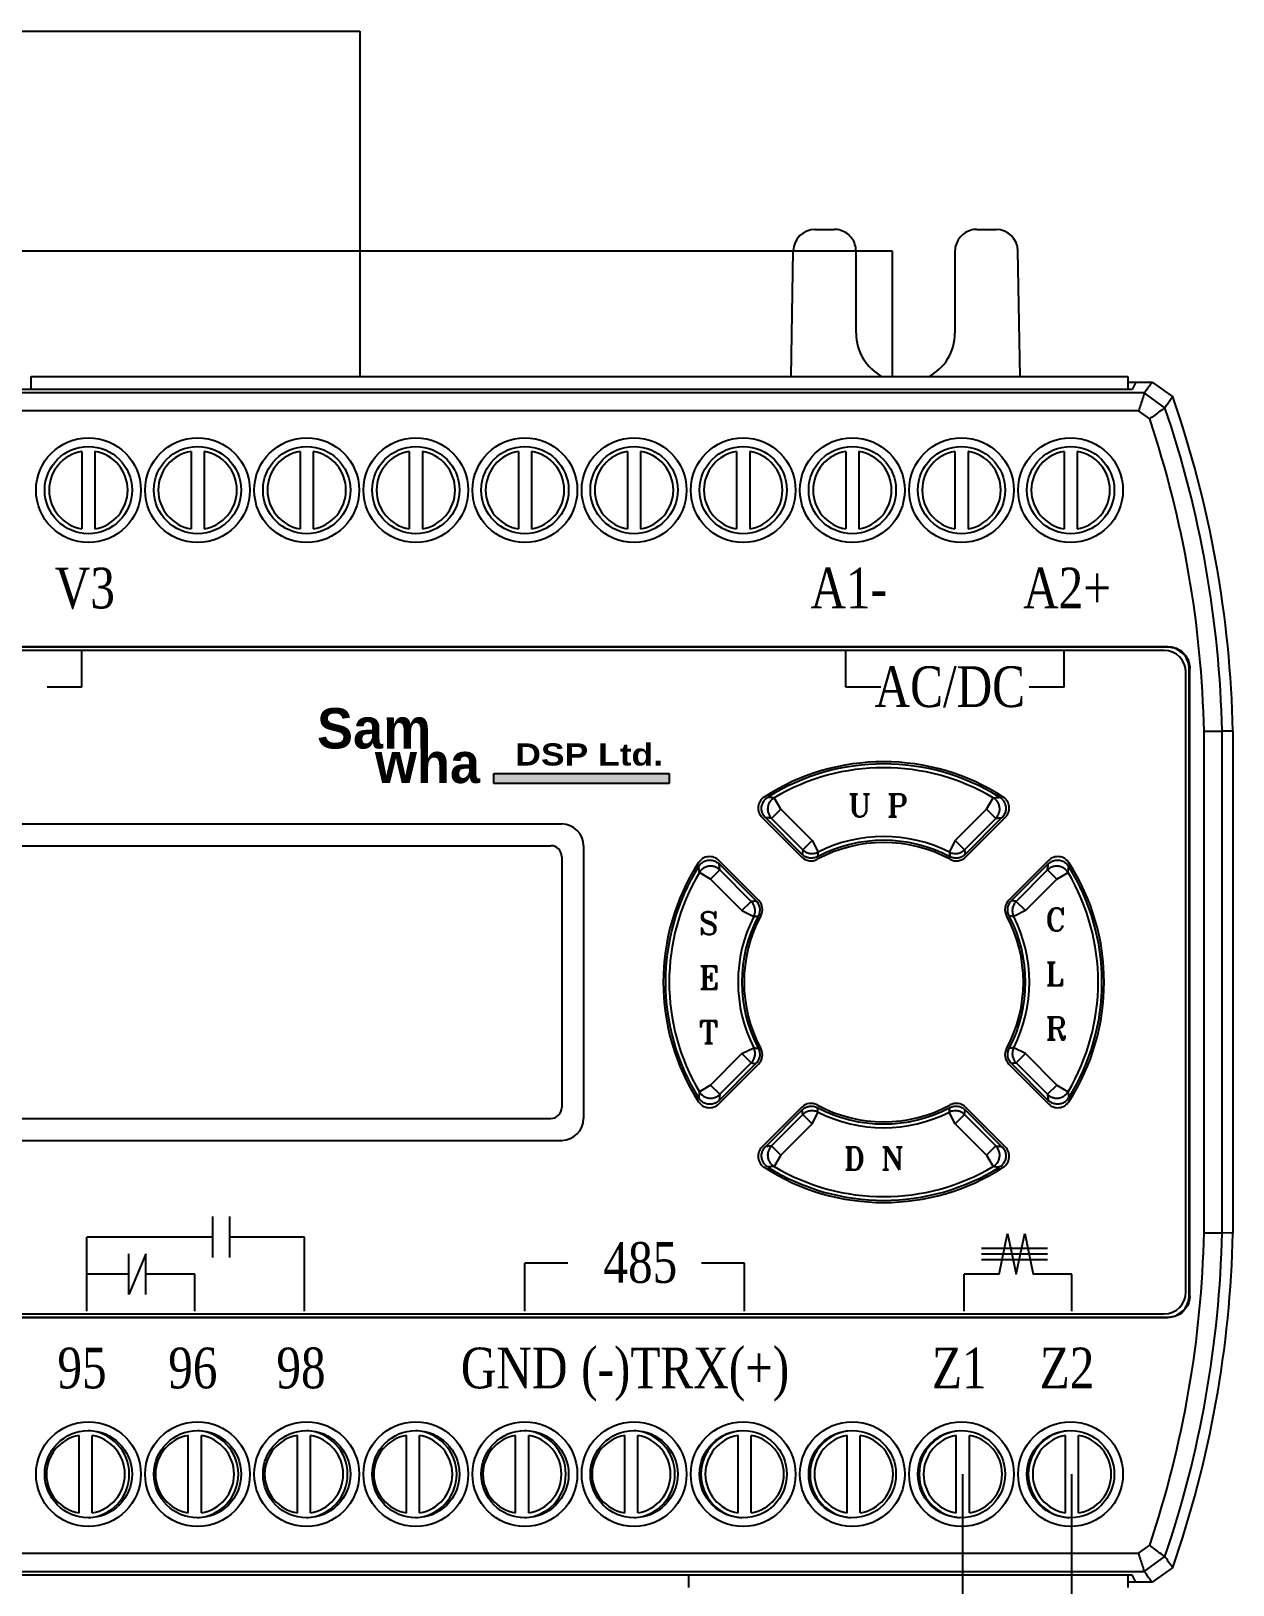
# Model space of a CAD drawing. Header units: millimetres. Extents: x 19 to 859, y 22 to 702.
# Drawn here: x 256.67 to 273.19, y 432.92 to 454.29 of the extents above; entities that cross this region are included whole.
import ezdxf
from ezdxf.enums import TextEntityAlignment as Align

# ---------------------------------------------------------------- set-up
doc = ezdxf.new("R2010")
doc.units = ezdxf.units.MM
for name, color, linetype in [('02___PRT_ALL_AXES', 7, 'Continuous'), ('03___PRT_ALL_CURVES', 7, 'Continuous'), ('40', 4, 'Continuous'), ('ASHADE', 7, 'Continuous')]:
    doc.layers.add(name, color=color, linetype=linetype)
doc.styles.add('SS', font='batang.ttc', dxfattribs={"width": 0.8})
doc.styles.get("Standard").update_dxf_attribs({"font": 'BareunDotumPro1.ttf'})
doc.styles.add('STYLE2', font='romant.shx')

msp = doc.modelspace()

# ---------------------------------------------------------------- hatches: boundary and pattern name
msp.add_hatch(color=5).paths.add_polyline_path([(263.036, 443.943), (263.036, 444.08), (265.445, 444.08), (265.445, 443.943)])

# ---------------------------------------------------------------- linework, layer by layer
at = {"color": 7, "linetype": 'Continuous'}
for p, q in [((267.451, 451.56), (267.714, 451.56)), ((269.674, 451.56), (269.938, 451.56)), ((267.12, 449.535), (267.151, 451.265)), ((268.014, 450.135), (268.014, 451.26)), ((269.374, 451.26), (269.374, 450.135)), ((270.268, 449.535), (270.238, 451.265)), ((256.675, 449.535), (271.75, 449.535)), ((256.675, 449.359), (256.675, 449.535)), ((271.75, 449.535), (271.75, 449.359)), ((271.976, 449.311), (250.412, 449.311)), ((271.808, 449.359), (250.58, 449.359)), ((271.75, 449.46), (272.082, 449.46)), ((271.859, 449.46), (271.808, 449.359)), ((272.26, 449.108), (271.976, 449.311)), ((272.082, 449.46), (272.366, 449.259)), ((271.896, 449.063), (250.492, 449.063)), ((272.05, 448.953), (271.896, 449.063)), ((257.373, 448.508), (257.373, 447.443)), ((257.553, 448.508), (257.553, 447.443)), ((258.873, 448.508), (258.873, 447.443)), ((259.053, 448.508), (259.053, 447.443)), ((260.373, 448.508), (260.373, 447.443)), ((260.553, 448.508), (260.553, 447.443)), ((261.873, 448.508), (261.873, 447.443)), ((262.053, 448.508), (262.053, 447.443)), ((263.373, 448.508), (263.373, 447.443)), ((263.553, 448.508), (263.553, 447.443)), ((264.873, 448.508), (264.873, 447.443)), ((265.053, 448.508), (265.053, 447.443)), ((266.373, 448.508), (266.373, 447.443)), ((266.553, 448.508), (266.553, 447.443)), ((267.873, 448.508), (267.873, 447.443)), ((268.053, 448.508), (268.053, 447.443)), ((269.373, 448.508), (269.373, 447.443)), ((269.553, 448.508), (269.553, 447.443)), ((270.873, 448.508), (270.873, 447.443)), ((271.053, 448.508), (271.053, 447.443)), ((272.301, 445.822), (250.087, 445.822)), ((272.294, 445.815), (250.094, 445.815)), ((272.249, 445.77), (250.139, 445.77)), ((257.373, 445.267), (257.373, 445.777)), ((267.873, 445.267), (267.873, 445.777)), ((270.873, 445.267), (270.873, 445.777)), ((272.301, 445.822), (272.294, 445.815)), ((272.549, 436.95), (272.549, 445.47)), ((272.601, 445.523), (272.594, 445.515)), ((272.594, 436.905), (272.594, 445.515)), ((272.601, 436.898), (272.601, 445.523)), ((272.797, 444.659), (273.045, 444.659)), ((272.797, 437.766), (272.797, 444.654)), ((273.194, 444.66), (273.045, 444.659)), ((273.045, 437.762), (273.045, 444.659)), ((273.194, 444.66), (273.194, 437.76)), ((266.979, 443.589), (266.887, 443.744)), ((269.809, 443.589), (269.901, 443.744)), ((266.979, 443.589), (266.852, 443.462)), ((266.979, 443.589), (267.411, 443.158)), ((269.377, 443.158), (269.809, 443.589)), ((269.809, 443.589), (269.936, 443.462)), ((266.721, 443.477), (267.268, 442.93)), ((266.769, 443.472), (267.274, 442.967)), ((266.852, 443.462), (267.283, 443.031)), ((269.505, 443.031), (269.936, 443.462)), ((269.515, 442.967), (270.02, 443.472)), ((269.52, 442.93), (270.067, 443.477)), ((267.411, 443.158), (267.283, 443.031)), ((267.411, 443.158), (267.492, 442.997)), ((269.377, 443.158), (269.296, 442.997)), ((269.377, 443.158), (269.505, 443.031)), ((266.674, 442.336), (266.127, 442.883)), ((270.661, 442.883), (270.114, 442.336)), ((266.015, 442.625), (265.86, 442.717)), ((266.015, 442.625), (266.142, 442.752)), ((266.637, 442.331), (266.132, 442.836)), ((266.574, 442.321), (266.142, 442.752)), ((270.656, 442.836), (270.151, 442.331)), ((270.646, 442.752), (270.215, 442.321)), ((270.773, 442.625), (270.646, 442.752)), ((270.773, 442.625), (270.928, 442.717)), ((266.446, 442.194), (266.015, 442.625)), ((270.773, 442.625), (270.342, 442.194)), ((266.446, 442.194), (266.574, 442.321)), ((270.342, 442.194), (270.215, 442.321)), ((266.446, 442.194), (266.607, 442.112)), ((270.342, 442.194), (270.181, 442.112)), ((266.446, 440.227), (266.607, 440.308)), ((270.342, 440.227), (270.181, 440.308)), ((266.015, 439.795), (266.446, 440.227)), ((266.132, 439.585), (266.637, 440.09)), ((266.142, 439.668), (266.574, 440.1)), ((266.446, 440.227), (266.574, 440.1)), ((270.151, 440.09), (270.656, 439.585)), ((270.342, 440.227), (270.215, 440.1)), ((270.215, 440.1), (270.646, 439.668)), ((270.342, 440.227), (270.773, 439.795)), ((266.127, 439.537), (266.674, 440.084)), ((270.114, 440.084), (270.661, 439.537)), ((266.015, 439.795), (265.86, 439.703)), ((266.015, 439.795), (266.142, 439.668)), ((270.773, 439.795), (270.646, 439.668)), ((270.773, 439.795), (270.928, 439.703)), ((267.268, 439.49), (266.721, 438.943)), ((267.274, 439.453), (266.769, 438.948)), ((270.02, 438.948), (269.515, 439.453)), ((270.067, 438.943), (269.52, 439.49)), ((267.283, 439.39), (266.852, 438.958)), ((267.411, 439.262), (266.979, 438.831)), ((267.411, 439.262), (267.283, 439.39)), ((267.411, 439.262), (267.492, 439.423)), ((269.377, 439.262), (269.296, 439.423)), ((269.377, 439.262), (269.505, 439.39)), ((269.809, 438.831), (269.377, 439.262)), ((269.936, 438.958), (269.505, 439.39)), ((266.979, 438.831), (266.852, 438.958)), ((266.979, 438.831), (266.887, 438.676)), ((269.809, 438.831), (269.936, 438.958)), ((269.809, 438.831), (269.901, 438.676)), ((259.173, 437.426), (259.173, 437.986)), ((259.407, 437.426), (259.407, 437.986)), ((272.797, 437.762), (273.045, 437.762)), ((273.194, 437.76), (273.045, 437.762)), ((257.443, 436.685), (257.443, 437.706)), ((260.434, 436.685), (260.434, 437.706)), ((258.02, 436.914), (258.02, 437.475)), ((258.254, 436.914), (258.254, 437.475)), ((263.461, 436.685), (263.461, 437.348)), ((266.481, 436.685), (266.481, 437.348)), ((258.927, 436.685), (258.927, 437.195)), ((269.502, 436.685), (269.502, 437.195)), ((270.982, 436.685), (270.982, 437.195)), ((272.601, 436.898), (272.594, 436.905)), ((250.087, 436.598), (272.301, 436.598)), ((250.094, 436.605), (272.294, 436.605)), ((250.139, 436.65), (272.249, 436.65)), ((272.301, 436.598), (272.294, 436.605)), ((257.335, 433.913), (257.335, 434.978)), ((257.515, 433.913), (257.515, 434.978)), ((258.835, 433.913), (258.835, 434.978)), ((259.015, 433.913), (259.015, 434.978)), ((260.335, 433.913), (260.335, 434.978)), ((260.515, 433.913), (260.515, 434.978)), ((261.835, 433.913), (261.835, 434.978)), ((262.015, 433.913), (262.015, 434.978)), ((263.335, 433.913), (263.335, 434.978)), ((263.515, 433.913), (263.515, 434.978)), ((264.835, 433.913), (264.835, 434.978)), ((265.015, 433.913), (265.015, 434.978)), ((266.392, 433.913), (266.392, 434.978)), ((266.572, 433.913), (266.572, 434.978)), ((267.892, 433.913), (267.892, 434.978)), ((268.072, 433.913), (268.072, 434.978)), ((269.392, 433.913), (269.392, 434.978)), ((269.572, 433.913), (269.572, 434.978)), ((270.892, 433.913), (270.892, 434.978)), ((271.072, 433.913), (271.072, 434.978)), ((271.896, 433.357), (272.05, 433.468)), ((250.492, 433.357), (271.896, 433.357)), ((271.976, 433.109), (272.26, 433.312)), ((250.412, 433.109), (271.976, 433.109)), ((250.58, 433.062), (271.808, 433.062)), ((265.713, 433.062), (265.713, 432.885)), ((265.714, 432.885), (265.714, 433.062)), ((271.751, 433.062), (271.751, 432.885)), ((271.859, 432.96), (271.808, 433.062)), ((272.366, 433.161), (272.082, 432.96)), ((272.082, 432.96), (271.751, 432.96))]:
    msp.add_line(p, q, dxfattribs=at)
for p, q in [((257.373, 445.267), (256.894, 445.267)), ((268.353, 445.267), (267.873, 445.267)), ((270.873, 445.267), (270.394, 445.267)), ((269.981, 437.195), (270.098, 437.755)), ((270.098, 437.755), (270.215, 437.195)), ((270.215, 437.195), (270.332, 437.755)), ((270.332, 437.755), (270.449, 437.195)), ((259.173, 437.706), (257.443, 437.706)), ((260.434, 437.706), (259.407, 437.706)), ((269.737, 437.552), (270.647, 437.552)), ((258.254, 437.475), (258.02, 436.914)), ((264.051, 437.348), (263.461, 437.348)), ((266.481, 437.348), (265.891, 437.348)), ((269.737, 437.475), (270.647, 437.475)), ((269.737, 437.397), (270.647, 437.397)), ((258.02, 437.195), (257.443, 437.195)), ((258.927, 437.195), (258.254, 437.195)), ((269.981, 437.195), (269.502, 437.195)), ((270.982, 437.195), (270.449, 437.195))]:
    msp.add_line(p, q)
at = {"color": 5}
for p, q in [((263.036, 444.08), (265.445, 444.08)), ((263.036, 443.943), (263.036, 444.08)), ((265.445, 443.943), (263.036, 443.943)), ((265.445, 444.08), (265.445, 443.943))]:
    msp.add_line(p, q, dxfattribs=at)
at = {"color": 7, "linetype": 'Continuous'}
for centre, radius in [((257.463, 447.975), 0.72), ((258.963, 447.975), 0.72), ((260.463, 447.975), 0.72), ((261.963, 447.975), 0.72), ((263.463, 447.975), 0.72), ((264.963, 447.975), 0.72), ((266.463, 447.975), 0.72), ((267.963, 447.975), 0.72), ((269.463, 447.975), 0.72), ((270.963, 447.975), 0.72), ((257.463, 447.975), 0.6), ((258.963, 447.975), 0.6), ((260.463, 447.975), 0.6), ((261.963, 447.975), 0.6), ((263.463, 447.975), 0.6), ((264.963, 447.975), 0.6), ((266.463, 447.975), 0.6), ((267.963, 447.975), 0.6), ((269.463, 447.975), 0.6), ((270.963, 447.975), 0.6), ((257.463, 434.445), 0.72), ((257.463, 434.445), 0.6), ((258.963, 434.445), 0.72), ((258.963, 434.445), 0.6), ((260.463, 434.445), 0.72), ((260.463, 434.445), 0.6), ((261.963, 434.445), 0.72), ((261.963, 434.445), 0.6), ((263.463, 434.445), 0.72), ((263.463, 434.445), 0.6), ((264.963, 434.445), 0.72), ((264.963, 434.445), 0.6), ((266.463, 434.445), 0.72), ((266.463, 434.445), 0.6), ((267.963, 434.445), 0.72), ((267.963, 434.445), 0.6), ((269.463, 434.445), 0.72), ((269.463, 434.445), 0.6), ((270.963, 434.445), 0.72), ((270.963, 434.445), 0.6)]:
    msp.add_circle(centre, radius, dxfattribs=at)
for centre, radius, start, end in [((267.451, 451.26), 0.3, 90, 179), ((269.938, 451.26), 0.3, 1, 90), ((268.694, 450.135), 0.68, 180, 242.3898), ((268.694, 450.135), 0.68, 297.6102, 0), ((258.198, 444.333), 14.851, 1.2571, 18.7561), ((258.198, 444.333), 15, 1.2509, 19.1721), ((258.198, 444.333), 14.603, 1.2604, 18.4439), ((257.463, 447.975), 0.54, 99.5941, 260.4059), ((257.463, 447.975), 0.54, 279.5941, 80.4059), ((258.963, 447.975), 0.54, 99.5941, 260.4059), ((258.963, 447.975), 0.54, 279.5941, 80.4059), ((260.463, 447.975), 0.54, 99.5941, 260.4059), ((260.463, 447.975), 0.54, 279.5941, 80.4059), ((261.963, 447.975), 0.54, 99.5941, 260.4059), ((261.963, 447.975), 0.54, 279.5941, 80.4059), ((263.463, 447.975), 0.54, 99.5941, 260.4059), ((263.463, 447.975), 0.54, 279.5941, 80.4059), ((264.963, 447.975), 0.54, 99.5941, 260.4059), ((264.963, 447.975), 0.54, 279.5941, 80.4059), ((266.463, 447.975), 0.54, 99.5941, 260.4059), ((266.463, 447.975), 0.54, 279.5941, 80.4059), ((267.963, 447.975), 0.54, 99.5941, 260.4059), ((267.963, 447.975), 0.54, 279.5941, 80.4059), ((269.463, 447.975), 0.54, 99.5941, 260.4059), ((269.463, 447.975), 0.54, 279.5941, 80.4059), ((270.963, 447.975), 0.54, 99.5941, 260.4059), ((270.963, 447.975), 0.54, 279.5941, 80.4059), ((272.249, 445.47), 0.3, 0, 90), ((268.394, 441.21), 3.03, 57.1532, 122.8468), ((268.394, 441.21), 3, 57.9075, 122.0925), ((268.394, 441.21), 2.948, 59.2614, 120.7386), ((266.848, 443.604), 0.18, 122.8468, 225), ((269.94, 443.604), 0.18, 315, 57.1532), ((268.394, 441.21), 1.92, 61.6015, 118.3985), ((268.394, 441.21), 1.95, 62.2028, 117.7972), ((268.394, 441.21), 2.002, 63.2117, 116.7883), ((266, 442.756), 0.18, 45, 147.1532), ((267.395, 443.057), 0.18, 225, 298.3985), ((269.393, 443.057), 0.18, 241.6015, 315), ((270.788, 442.756), 0.18, 32.8468, 135), ((268.394, 441.21), 3.03, 147.1532, 212.8468), ((268.394, 441.21), 3, 147.9075, 212.0925), ((268.394, 441.21), 2.948, 149.2614, 210.7386), ((268.394, 441.21), 2.948, 329.2614, 30.7386), ((268.394, 441.21), 3, 327.9075, 32.0925), ((268.394, 441.21), 3.03, 327.1532, 32.8468), ((266.547, 442.209), 0.18, 331.6015, 45), ((270.241, 442.209), 0.18, 135, 208.3985), ((268.394, 441.21), 2.002, 153.2117, 206.7883), ((268.394, 441.21), 1.95, 152.2028, 207.7972), ((268.394, 441.21), 1.92, 151.6015, 208.3985), ((268.394, 441.21), 1.92, 331.6015, 28.3985), ((268.394, 441.21), 1.95, 332.2028, 27.7972), ((268.394, 441.21), 2.002, 333.2117, 26.7883), ((266.547, 440.211), 0.18, 315, 28.3985), ((270.241, 440.211), 0.18, 151.6015, 225), ((266, 439.664), 0.18, 212.8468, 315), ((267.395, 439.363), 0.18, 61.6015, 135), ((268.394, 441.21), 1.92, 241.6015, 298.3985), ((268.394, 441.21), 1.95, 242.2028, 297.7972), ((269.393, 439.363), 0.18, 45, 118.3985), ((270.788, 439.664), 0.18, 225, 327.1532), ((268.394, 441.21), 2.002, 243.2117, 296.7883), ((266.848, 438.816), 0.18, 135, 237.1532), ((269.94, 438.816), 0.18, 302.8468, 45), ((268.394, 441.21), 3.03, 237.1532, 302.8468), ((268.394, 441.21), 3, 237.9075, 302.0925), ((268.394, 441.21), 2.948, 239.2614, 300.7386), ((258.198, 438.088), 14.603, 341.5561, 358.7396), ((258.198, 438.088), 14.851, 341.2439, 358.7429), ((258.198, 438.088), 15, 340.8279, 358.7491), ((272.249, 436.95), 0.3, 270, 0), ((257.425, 434.445), 0.54, 99.5941, 260.4059), ((257.425, 434.445), 0.54, 279.5941, 80.4059), ((258.925, 434.445), 0.54, 99.5941, 260.4059), ((258.925, 434.445), 0.54, 279.5941, 80.4059), ((260.425, 434.445), 0.54, 99.5941, 260.4059), ((260.425, 434.445), 0.54, 279.5941, 80.4059), ((261.925, 434.445), 0.54, 99.5941, 260.4059), ((261.925, 434.445), 0.54, 279.5941, 80.4059), ((263.425, 434.445), 0.54, 99.5941, 260.4059), ((263.425, 434.445), 0.54, 279.5941, 80.4059), ((264.925, 434.445), 0.54, 99.5941, 260.4059), ((264.925, 434.445), 0.54, 279.5941, 80.4059), ((266.482, 434.445), 0.54, 99.5941, 260.4059), ((266.482, 434.445), 0.54, 279.5941, 80.4059), ((267.982, 434.445), 0.54, 99.5941, 260.4059), ((267.982, 434.445), 0.54, 279.5941, 80.4059), ((269.482, 434.445), 0.54, 99.5941, 260.4059), ((269.482, 434.445), 0.54, 279.5941, 80.4059), ((270.982, 434.445), 0.54, 99.5941, 260.4059), ((270.982, 434.445), 0.54, 279.5941, 80.4059)]:
    msp.add_arc(centre, radius, start, end, dxfattribs=at)
for points, knots in [([(268.014, 451.26), (268.014, 451.291), (268.004, 451.354), (267.961, 451.439), (267.893, 451.507), (267.808, 451.55), (267.745, 451.56), (267.714, 451.56)], [0, 0, 0, 0, 0.0938533, 0.1877121, 0.2815799, 0.3754568, 0.4693391, 0.4693391, 0.4693391, 0.4693391]), ([(269.674, 451.56), (269.643, 451.56), (269.58, 451.55), (269.495, 451.507), (269.428, 451.439), (269.384, 451.354), (269.374, 451.291), (269.374, 451.26)], [0, 0, 0, 0, 0.0938824, 0.1877592, 0.281627, 0.3754859, 0.4693391, 0.4693391, 0.4693391, 0.4693391]), ([(271.976, 449.311), (271.967, 449.285), (271.954, 449.229), (271.924, 449.147), (271.906, 449.091), (271.896, 449.063)], [0, 0, 0, 0, 0.0848624, 0.1719809, 0.2609261, 0.2609261, 0.2609261, 0.2609261]), ([(271.976, 449.311), (271.987, 449.326), (272.01, 449.358), (272.045, 449.408), (272.07, 449.443), (272.082, 449.46)], [0, 0, 0, 0, 0.0534626, 0.1191252, 0.1827756, 0.1827756, 0.1827756, 0.1827756]), ([(272.26, 449.108), (272.238, 449.091), (272.189, 449.06), (272.121, 449.006), (272.074, 448.971), (272.05, 448.953)], [0, 0, 0, 0, 0.0847388, 0.1718955, 0.2610351, 0.2610351, 0.2610351, 0.2610351]), ([(272.26, 449.108), (272.271, 449.123), (272.293, 449.155), (272.329, 449.206), (272.353, 449.241), (272.366, 449.259)], [0, 0, 0, 0, 0.0538377, 0.119958, 0.1840487, 0.1840487, 0.1840487, 0.1840487]), ([(272.594, 445.515), (272.594, 445.546), (272.584, 445.609), (272.541, 445.694), (272.473, 445.762), (272.388, 445.805), (272.325, 445.815), (272.294, 445.815)], [0, 0, 0, 0, 0.093858, 0.1877007, 0.2815376, 0.3753803, 0.4692384, 0.4692384, 0.4692384, 0.4692384]), ([(272.301, 445.822), (272.333, 445.822), (272.396, 445.813), (272.481, 445.769), (272.548, 445.702), (272.591, 445.617), (272.601, 445.554), (272.601, 445.523)], [0, 0, 0, 0, 0.093858, 0.1877008, 0.2815377, 0.3753804, 0.4692384, 0.4692384, 0.4692384, 0.4692384]), ([(266.887, 443.744), (266.874, 443.736), (266.849, 443.717), (266.821, 443.679), (266.803, 443.635), (266.797, 443.588), (266.804, 443.542), (266.822, 443.498), (266.841, 443.473), (266.852, 443.462)], [0, 0, 0, 0, 0.0466256, 0.0932466, 0.1398794, 0.1865136, 0.2331468, 0.2797658, 0.3263998, 0.3263998, 0.3263998, 0.3263998]), ([(266.887, 443.744), (266.878, 443.745), (266.858, 443.747), (266.829, 443.749), (266.81, 443.751), (266.8, 443.752)], [0, 0, 0, 0, 0.02938021, 0.05851312, 0.08740451, 0.08740451, 0.08740451, 0.08740451]), ([(269.901, 443.744), (269.911, 443.745), (269.93, 443.747), (269.959, 443.749), (269.978, 443.751), (269.988, 443.752)], [0, 0, 0, 0, 0.02938021, 0.05851312, 0.08740451, 0.08740451, 0.08740451, 0.08740451]), ([(269.936, 443.462), (269.947, 443.473), (269.966, 443.498), (269.984, 443.542), (269.991, 443.588), (269.985, 443.635), (269.967, 443.679), (269.939, 443.717), (269.914, 443.736), (269.901, 443.744)], [0, 0, 0, 0, 0.046626, 0.0932469, 0.1398796, 0.1865139, 0.233147, 0.279766, 0.3263998, 0.3263998, 0.3263998, 0.3263998]), ([(266.737, 443.515), (266.728, 443.531), (266.716, 443.565), (266.714, 443.62), (266.728, 443.672), (266.748, 443.703), (266.76, 443.717)], [0, 0, 0, 0, 0.05449, 0.107938, 0.1612581, 0.2156554, 0.2156554, 0.2156554, 0.2156554]), ([(270.028, 443.718), (270.04, 443.704), (270.059, 443.674), (270.074, 443.621), (270.072, 443.566), (270.06, 443.531), (270.051, 443.515)], [0, 0, 0, 0, 0.0534734, 0.1067582, 0.1607868, 0.2158657, 0.2158657, 0.2158657, 0.2158657]), ([(266.852, 443.462), (266.843, 443.463), (266.824, 443.466), (266.796, 443.469), (266.778, 443.471), (266.769, 443.472)], [0, 0, 0, 0, 0.02823034, 0.05623659, 0.08402378, 0.08402378, 0.08402378, 0.08402378]), ([(269.936, 443.462), (269.945, 443.463), (269.964, 443.466), (269.992, 443.469), (270.01, 443.471), (270.02, 443.472)], [0, 0, 0, 0, 0.02823034, 0.05623659, 0.08402378, 0.08402378, 0.08402378, 0.08402378]), ([(265.887, 442.844), (265.9, 442.856), (265.93, 442.875), (265.983, 442.89), (266.038, 442.888), (266.073, 442.876), (266.089, 442.867)], [0, 0, 0, 0, 0.0534734, 0.1067582, 0.1607868, 0.2158657, 0.2158657, 0.2158657, 0.2158657]), ([(267.283, 443.031), (267.282, 443.024), (267.28, 443.01), (267.277, 442.988), (267.275, 442.974), (267.274, 442.967)], [0, 0, 0, 0, 0.02131349, 0.04276592, 0.06435893, 0.06435893, 0.06435893, 0.06435893]), ([(267.283, 443.031), (267.294, 443.02), (267.318, 443.001), (267.36, 442.983), (267.405, 442.976), (267.45, 442.98), (267.478, 442.99), (267.492, 442.997)], [0, 0, 0, 0, 0.0449694, 0.0899307, 0.1348985, 0.1798573, 0.2248377, 0.2248377, 0.2248377, 0.2248377]), ([(267.442, 442.919), (267.427, 442.916), (267.396, 442.912), (267.35, 442.92), (267.322, 442.932), (267.309, 442.939)], [0, 0, 0, 0, 0.0460856, 0.0917071, 0.1370934, 0.1370934, 0.1370934, 0.1370934]), ([(267.492, 442.997), (267.491, 442.99), (267.489, 442.977), (267.487, 442.956), (267.485, 442.942), (267.485, 442.935)], [0, 0, 0, 0, 0.02072148, 0.04156853, 0.06254232, 0.06254232, 0.06254232, 0.06254232]), ([(269.296, 442.997), (269.31, 442.99), (269.338, 442.98), (269.384, 442.976), (269.428, 442.983), (269.47, 443.001), (269.494, 443.02), (269.505, 443.031)], [0, 0, 0, 0, 0.0449723, 0.0899326, 0.1349004, 0.1798594, 0.2248377, 0.2248377, 0.2248377, 0.2248377]), ([(269.296, 442.997), (269.297, 442.99), (269.299, 442.977), (269.301, 442.956), (269.303, 442.942), (269.303, 442.935)], [0, 0, 0, 0, 0.02072148, 0.04156853, 0.06254232, 0.06254232, 0.06254232, 0.06254232]), ([(269.479, 442.939), (269.465, 442.931), (269.437, 442.919), (269.392, 442.912), (269.361, 442.916), (269.346, 442.919)], [0, 0, 0, 0, 0.0457598, 0.0912892, 0.1371128, 0.1371128, 0.1371128, 0.1371128]), ([(269.505, 443.031), (269.506, 443.024), (269.508, 443.01), (269.511, 442.988), (269.513, 442.974), (269.515, 442.967)], [0, 0, 0, 0, 0.02131349, 0.04276592, 0.06435893, 0.06435893, 0.06435893, 0.06435893]), ([(270.699, 442.867), (270.715, 442.876), (270.749, 442.888), (270.804, 442.89), (270.856, 442.876), (270.887, 442.856), (270.901, 442.844)], [0, 0, 0, 0, 0.05449, 0.107938, 0.1612581, 0.2156554, 0.2156554, 0.2156554, 0.2156554]), ([(265.86, 442.717), (265.859, 442.727), (265.857, 442.746), (265.855, 442.775), (265.853, 442.794), (265.852, 442.804)], [0, 0, 0, 0, 0.02938021, 0.05851312, 0.08740451, 0.08740451, 0.08740451, 0.08740451]), ([(266.142, 442.752), (266.131, 442.763), (266.106, 442.782), (266.063, 442.8), (266.016, 442.807), (265.969, 442.801), (265.925, 442.783), (265.888, 442.755), (265.868, 442.73), (265.86, 442.717)], [0, 0, 0, 0, 0.046626, 0.0932469, 0.1398796, 0.1865139, 0.233147, 0.279766, 0.3263998, 0.3263998, 0.3263998, 0.3263998]), ([(266.142, 442.752), (266.141, 442.762), (266.139, 442.78), (266.135, 442.808), (266.133, 442.826), (266.132, 442.836)], [0, 0, 0, 0, 0.02823034, 0.05623659, 0.08402378, 0.08402378, 0.08402378, 0.08402378]), ([(270.646, 442.752), (270.647, 442.762), (270.649, 442.78), (270.653, 442.808), (270.655, 442.826), (270.656, 442.836)], [0, 0, 0, 0, 0.02823034, 0.05623659, 0.08402378, 0.08402378, 0.08402378, 0.08402378]), ([(270.928, 442.717), (270.92, 442.73), (270.9, 442.755), (270.863, 442.783), (270.819, 442.801), (270.772, 442.807), (270.726, 442.8), (270.682, 442.782), (270.657, 442.763), (270.646, 442.752)], [0, 0, 0, 0, 0.0466256, 0.0932466, 0.1398794, 0.1865136, 0.2331468, 0.2797658, 0.3263998, 0.3263998, 0.3263998, 0.3263998]), ([(270.928, 442.717), (270.929, 442.727), (270.931, 442.746), (270.933, 442.775), (270.935, 442.794), (270.936, 442.804)], [0, 0, 0, 0, 0.02938021, 0.05851312, 0.08740451, 0.08740451, 0.08740451, 0.08740451]), ([(266.574, 442.321), (266.581, 442.322), (266.595, 442.324), (266.616, 442.327), (266.63, 442.33), (266.637, 442.331)], [0, 0, 0, 0, 0.02131349, 0.04276592, 0.06435893, 0.06435893, 0.06435893, 0.06435893]), ([(266.607, 442.112), (266.614, 442.126), (266.624, 442.154), (266.628, 442.2), (266.621, 442.244), (266.603, 442.286), (266.584, 442.31), (266.574, 442.321)], [0, 0, 0, 0, 0.0449723, 0.0899326, 0.1349004, 0.1798594, 0.2248377, 0.2248377, 0.2248377, 0.2248377]), ([(266.665, 442.295), (266.673, 442.282), (266.685, 442.253), (266.692, 442.208), (266.689, 442.177), (266.685, 442.162)], [0, 0, 0, 0, 0.0457598, 0.0912892, 0.1371128, 0.1371128, 0.1371128, 0.1371128]), ([(270.103, 442.162), (270.1, 442.177), (270.096, 442.208), (270.103, 442.254), (270.116, 442.282), (270.123, 442.295)], [0, 0, 0, 0, 0.0460856, 0.0917071, 0.1370934, 0.1370934, 0.1370934, 0.1370934]), ([(270.215, 442.321), (270.208, 442.322), (270.193, 442.324), (270.172, 442.327), (270.158, 442.33), (270.151, 442.331)], [0, 0, 0, 0, 0.02131349, 0.04276592, 0.06435893, 0.06435893, 0.06435893, 0.06435893]), ([(270.215, 442.321), (270.204, 442.31), (270.185, 442.286), (270.167, 442.244), (270.16, 442.2), (270.164, 442.154), (270.174, 442.126), (270.181, 442.112)], [0, 0, 0, 0, 0.0449694, 0.0899307, 0.1348985, 0.1798573, 0.2248377, 0.2248377, 0.2248377, 0.2248377]), ([(266.607, 442.112), (266.614, 442.113), (266.628, 442.115), (266.648, 442.117), (266.662, 442.119), (266.669, 442.12)], [0, 0, 0, 0, 0.02072148, 0.04156853, 0.06254232, 0.06254232, 0.06254232, 0.06254232]), ([(270.181, 442.112), (270.174, 442.113), (270.161, 442.115), (270.14, 442.117), (270.126, 442.119), (270.119, 442.12)], [0, 0, 0, 0, 0.02072148, 0.04156853, 0.06254232, 0.06254232, 0.06254232, 0.06254232]), ([(266.574, 440.1), (266.584, 440.11), (266.603, 440.134), (266.621, 440.176), (266.628, 440.221), (266.624, 440.266), (266.614, 440.294), (266.607, 440.308)], [0, 0, 0, 0, 0.0449694, 0.0899307, 0.1348985, 0.1798573, 0.2248377, 0.2248377, 0.2248377, 0.2248377]), ([(266.607, 440.308), (266.614, 440.307), (266.628, 440.305), (266.648, 440.303), (266.662, 440.302), (266.669, 440.301)], [0, 0, 0, 0, 0.02072148, 0.04156853, 0.06254232, 0.06254232, 0.06254232, 0.06254232]), ([(270.181, 440.308), (270.174, 440.307), (270.161, 440.305), (270.14, 440.303), (270.126, 440.302), (270.119, 440.301)], [0, 0, 0, 0, 0.02072148, 0.04156853, 0.06254232, 0.06254232, 0.06254232, 0.06254232]), ([(270.181, 440.308), (270.174, 440.294), (270.164, 440.266), (270.16, 440.221), (270.167, 440.176), (270.185, 440.134), (270.204, 440.11), (270.215, 440.1)], [0, 0, 0, 0, 0.0449723, 0.0899326, 0.1349004, 0.1798594, 0.2248377, 0.2248377, 0.2248377, 0.2248377]), ([(266.574, 440.1), (266.581, 440.098), (266.595, 440.096), (266.616, 440.093), (266.63, 440.091), (266.637, 440.09)], [0, 0, 0, 0, 0.02131349, 0.04276592, 0.06435893, 0.06435893, 0.06435893, 0.06435893]), ([(266.685, 440.258), (266.689, 440.243), (266.692, 440.212), (266.685, 440.167), (266.673, 440.138), (266.665, 440.125)], [0, 0, 0, 0, 0.0460856, 0.0917071, 0.1370934, 0.1370934, 0.1370934, 0.1370934]), ([(270.123, 440.126), (270.115, 440.139), (270.103, 440.167), (270.096, 440.213), (270.1, 440.243), (270.103, 440.258)], [0, 0, 0, 0, 0.0457598, 0.0912892, 0.1371128, 0.1371128, 0.1371128, 0.1371128]), ([(270.215, 440.1), (270.208, 440.098), (270.193, 440.096), (270.172, 440.093), (270.158, 440.091), (270.151, 440.09)], [0, 0, 0, 0, 0.02131349, 0.04276592, 0.06435893, 0.06435893, 0.06435893, 0.06435893]), ([(265.86, 439.703), (265.859, 439.694), (265.857, 439.674), (265.855, 439.645), (265.853, 439.626), (265.852, 439.616)], [0, 0, 0, 0, 0.02938021, 0.05851312, 0.08740451, 0.08740451, 0.08740451, 0.08740451]), ([(265.86, 439.703), (265.868, 439.69), (265.888, 439.665), (265.925, 439.637), (265.969, 439.619), (266.016, 439.613), (266.063, 439.62), (266.106, 439.638), (266.131, 439.657), (266.142, 439.668)], [0, 0, 0, 0, 0.0466256, 0.0932466, 0.1398794, 0.1865136, 0.2331468, 0.2797658, 0.3263998, 0.3263998, 0.3263998, 0.3263998]), ([(266.142, 439.668), (266.141, 439.659), (266.139, 439.64), (266.135, 439.612), (266.133, 439.594), (266.132, 439.585)], [0, 0, 0, 0, 0.02823034, 0.05623659, 0.08402378, 0.08402378, 0.08402378, 0.08402378]), ([(270.646, 439.668), (270.657, 439.657), (270.682, 439.638), (270.726, 439.62), (270.772, 439.613), (270.819, 439.619), (270.863, 439.637), (270.9, 439.665), (270.92, 439.69), (270.928, 439.703)], [0, 0, 0, 0, 0.046626, 0.0932469, 0.1398796, 0.1865139, 0.233147, 0.279766, 0.3263998, 0.3263998, 0.3263998, 0.3263998]), ([(270.646, 439.668), (270.647, 439.659), (270.649, 439.64), (270.653, 439.612), (270.655, 439.594), (270.656, 439.585)], [0, 0, 0, 0, 0.02823034, 0.05623659, 0.08402378, 0.08402378, 0.08402378, 0.08402378]), ([(270.928, 439.703), (270.929, 439.694), (270.931, 439.674), (270.933, 439.645), (270.935, 439.626), (270.936, 439.616)], [0, 0, 0, 0, 0.02938021, 0.05851312, 0.08740451, 0.08740451, 0.08740451, 0.08740451]), ([(266.089, 439.553), (266.073, 439.544), (266.039, 439.532), (265.984, 439.53), (265.932, 439.544), (265.901, 439.564), (265.887, 439.576)], [0, 0, 0, 0, 0.05449, 0.107938, 0.1612581, 0.2156554, 0.2156554, 0.2156554, 0.2156554]), ([(267.283, 439.39), (267.282, 439.397), (267.28, 439.411), (267.277, 439.432), (267.275, 439.446), (267.274, 439.453)], [0, 0, 0, 0, 0.02131349, 0.04276592, 0.06435893, 0.06435893, 0.06435893, 0.06435893]), ([(267.309, 439.481), (267.323, 439.489), (267.351, 439.501), (267.397, 439.508), (267.427, 439.505), (267.442, 439.501)], [0, 0, 0, 0, 0.0457598, 0.0912892, 0.1371128, 0.1371128, 0.1371128, 0.1371128]), ([(267.492, 439.423), (267.491, 439.43), (267.489, 439.444), (267.487, 439.464), (267.485, 439.478), (267.485, 439.485)], [0, 0, 0, 0, 0.02072148, 0.04156853, 0.06254232, 0.06254232, 0.06254232, 0.06254232]), ([(269.296, 439.423), (269.297, 439.43), (269.299, 439.444), (269.301, 439.464), (269.303, 439.478), (269.303, 439.485)], [0, 0, 0, 0, 0.02072148, 0.04156853, 0.06254232, 0.06254232, 0.06254232, 0.06254232]), ([(269.346, 439.501), (269.361, 439.505), (269.392, 439.508), (269.438, 439.501), (269.466, 439.489), (269.479, 439.481)], [0, 0, 0, 0, 0.0460856, 0.0917071, 0.1370934, 0.1370934, 0.1370934, 0.1370934]), ([(269.505, 439.39), (269.506, 439.397), (269.508, 439.411), (269.511, 439.432), (269.513, 439.446), (269.515, 439.453)], [0, 0, 0, 0, 0.02131349, 0.04276592, 0.06435893, 0.06435893, 0.06435893, 0.06435893]), ([(270.902, 439.576), (270.888, 439.565), (270.858, 439.545), (270.805, 439.531), (270.75, 439.532), (270.715, 439.544), (270.699, 439.553)], [0, 0, 0, 0, 0.0534734, 0.1067582, 0.1607868, 0.2158657, 0.2158657, 0.2158657, 0.2158657]), ([(267.492, 439.423), (267.478, 439.43), (267.45, 439.44), (267.405, 439.444), (267.36, 439.437), (267.318, 439.419), (267.294, 439.4), (267.283, 439.39)], [0, 0, 0, 0, 0.0449723, 0.0899326, 0.1349004, 0.1798594, 0.2248377, 0.2248377, 0.2248377, 0.2248377]), ([(269.505, 439.39), (269.494, 439.4), (269.47, 439.419), (269.428, 439.437), (269.384, 439.444), (269.338, 439.44), (269.31, 439.43), (269.296, 439.423)], [0, 0, 0, 0, 0.0449694, 0.0899307, 0.1348985, 0.1798573, 0.2248377, 0.2248377, 0.2248377, 0.2248377]), ([(266.76, 438.703), (266.749, 438.716), (266.729, 438.747), (266.714, 438.799), (266.716, 438.854), (266.728, 438.889), (266.737, 438.905)], [0, 0, 0, 0, 0.0534734, 0.1067582, 0.1607868, 0.2158657, 0.2158657, 0.2158657, 0.2158657]), ([(266.852, 438.958), (266.843, 438.957), (266.824, 438.955), (266.796, 438.951), (266.778, 438.949), (266.769, 438.948)], [0, 0, 0, 0, 0.02823034, 0.05623659, 0.08402378, 0.08402378, 0.08402378, 0.08402378]), ([(266.852, 438.958), (266.841, 438.947), (266.822, 438.922), (266.804, 438.879), (266.797, 438.832), (266.803, 438.785), (266.821, 438.741), (266.849, 438.704), (266.874, 438.684), (266.887, 438.676)], [0, 0, 0, 0, 0.046626, 0.0932469, 0.1398796, 0.1865139, 0.233147, 0.279766, 0.3263998, 0.3263998, 0.3263998, 0.3263998]), ([(269.901, 438.676), (269.914, 438.684), (269.939, 438.704), (269.967, 438.741), (269.985, 438.785), (269.991, 438.832), (269.984, 438.879), (269.966, 438.922), (269.947, 438.947), (269.936, 438.958)], [0, 0, 0, 0, 0.0466256, 0.0932466, 0.1398794, 0.1865136, 0.2331468, 0.2797658, 0.3263998, 0.3263998, 0.3263998, 0.3263998]), ([(269.936, 438.958), (269.945, 438.957), (269.964, 438.955), (269.992, 438.951), (270.01, 438.949), (270.02, 438.948)], [0, 0, 0, 0, 0.02823034, 0.05623659, 0.08402378, 0.08402378, 0.08402378, 0.08402378]), ([(270.051, 438.906), (270.06, 438.889), (270.072, 438.855), (270.074, 438.8), (270.06, 438.748), (270.04, 438.717), (270.028, 438.703)], [0, 0, 0, 0, 0.05449, 0.107938, 0.1612581, 0.2156554, 0.2156554, 0.2156554, 0.2156554]), ([(266.887, 438.676), (266.878, 438.675), (266.858, 438.674), (266.829, 438.671), (266.81, 438.669), (266.8, 438.669)], [0, 0, 0, 0, 0.02938021, 0.05851312, 0.08740451, 0.08740451, 0.08740451, 0.08740451]), ([(269.901, 438.676), (269.911, 438.675), (269.93, 438.674), (269.959, 438.671), (269.978, 438.669), (269.988, 438.669)], [0, 0, 0, 0, 0.02938021, 0.05851312, 0.08740451, 0.08740451, 0.08740451, 0.08740451]), ([(272.294, 436.605), (272.325, 436.605), (272.388, 436.615), (272.473, 436.658), (272.541, 436.726), (272.584, 436.811), (272.594, 436.874), (272.594, 436.905)], [0, 0, 0, 0, 0.093858, 0.1877007, 0.2815376, 0.3753803, 0.4692384, 0.4692384, 0.4692384, 0.4692384]), ([(272.601, 436.898), (272.601, 436.866), (272.591, 436.803), (272.548, 436.719), (272.481, 436.651), (272.396, 436.608), (272.333, 436.598), (272.301, 436.598)], [0, 0, 0, 0, 0.093858, 0.1877008, 0.2815377, 0.3753804, 0.4692384, 0.4692384, 0.4692384, 0.4692384]), ([(272.26, 433.312), (272.238, 433.329), (272.189, 433.36), (272.121, 433.415), (272.074, 433.45), (272.05, 433.468)], [0, 0, 0, 0, 0.0847403, 0.171897, 0.261035, 0.261035, 0.261035, 0.261035]), ([(271.976, 433.109), (271.967, 433.136), (271.954, 433.192), (271.924, 433.273), (271.906, 433.329), (271.896, 433.357)], [0, 0, 0, 0, 0.084861, 0.1719795, 0.2609261, 0.2609261, 0.2609261, 0.2609261]), ([(272.26, 433.312), (272.271, 433.298), (272.294, 433.265), (272.329, 433.214), (272.354, 433.179), (272.366, 433.161)], [0, 0, 0, 0, 0.0540743, 0.1201944, 0.1840487, 0.1840487, 0.1840487, 0.1840487]), ([(271.976, 433.109), (271.987, 433.094), (272.01, 433.062), (272.045, 433.012), (272.07, 432.977), (272.082, 432.96)], [0, 0, 0, 0, 0.0536976, 0.11936, 0.1827756, 0.1827756, 0.1827756, 0.1827756])]:
    msp.add_open_spline(points, degree=3, knots=knots, dxfattribs=at)
for points in [[(266.76, 443.717), (266.764, 443.722), (266.768, 443.726), (266.772, 443.73)], [(266.772, 443.73), (266.781, 443.738), (266.79, 443.745), (266.8, 443.752)], [(269.988, 443.752), (269.998, 443.745), (270.007, 443.738), (270.016, 443.73)], [(270.016, 443.73), (270.02, 443.726), (270.024, 443.722), (270.028, 443.718)], [(266.748, 443.497), (266.744, 443.503), (266.74, 443.509), (266.737, 443.515)], [(270.051, 443.515), (270.048, 443.509), (270.044, 443.503), (270.04, 443.497)], [(266.769, 443.472), (266.761, 443.48), (266.754, 443.488), (266.748, 443.497)], [(270.04, 443.497), (270.034, 443.488), (270.027, 443.48), (270.02, 443.472)], [(266.089, 442.867), (266.095, 442.864), (266.101, 442.86), (266.107, 442.856)], [(267.287, 442.955), (267.282, 442.959), (267.278, 442.963), (267.274, 442.967)], [(267.309, 442.939), (267.301, 442.944), (267.294, 442.949), (267.287, 442.955)], [(267.47, 442.928), (267.461, 442.924), (267.451, 442.921), (267.442, 442.919)], [(267.485, 442.935), (267.48, 442.933), (267.475, 442.93), (267.47, 442.928)], [(269.318, 442.928), (269.313, 442.93), (269.308, 442.933), (269.303, 442.935)], [(269.346, 442.919), (269.336, 442.921), (269.327, 442.924), (269.318, 442.928)], [(269.501, 442.955), (269.494, 442.949), (269.486, 442.944), (269.479, 442.939)], [(269.515, 442.967), (269.51, 442.963), (269.506, 442.959), (269.501, 442.955)], [(270.681, 442.856), (270.687, 442.86), (270.693, 442.864), (270.699, 442.867)], [(265.852, 442.804), (265.859, 442.814), (265.866, 442.823), (265.874, 442.832)], [(265.874, 442.832), (265.878, 442.836), (265.882, 442.84), (265.887, 442.844)], [(266.107, 442.856), (266.116, 442.85), (266.124, 442.843), (266.132, 442.836)], [(270.656, 442.836), (270.664, 442.843), (270.672, 442.85), (270.681, 442.856)], [(270.901, 442.844), (270.906, 442.84), (270.91, 442.836), (270.914, 442.832)], [(270.914, 442.832), (270.922, 442.823), (270.929, 442.814), (270.936, 442.804)], [(266.637, 442.331), (266.641, 442.326), (266.646, 442.322), (266.649, 442.317)], [(266.649, 442.317), (266.655, 442.31), (266.66, 442.303), (266.665, 442.295)], [(270.123, 442.295), (270.128, 442.303), (270.133, 442.31), (270.139, 442.317)], [(270.139, 442.317), (270.143, 442.322), (270.147, 442.326), (270.151, 442.331)], [(266.676, 442.134), (266.674, 442.129), (266.672, 442.124), (266.669, 442.12)], [(266.685, 442.162), (266.683, 442.153), (266.68, 442.143), (266.676, 442.134)], [(270.112, 442.134), (270.108, 442.143), (270.105, 442.153), (270.103, 442.162)], [(270.119, 442.12), (270.117, 442.124), (270.114, 442.129), (270.112, 442.134)], [(266.649, 440.103), (266.646, 440.098), (266.641, 440.094), (266.637, 440.09)], [(266.665, 440.125), (266.66, 440.118), (266.655, 440.11), (266.649, 440.103)], [(266.669, 440.301), (266.672, 440.296), (266.674, 440.291), (266.676, 440.286)], [(266.676, 440.286), (266.68, 440.277), (266.683, 440.268), (266.685, 440.258)], [(270.103, 440.258), (270.105, 440.268), (270.108, 440.277), (270.112, 440.286)], [(270.112, 440.286), (270.114, 440.291), (270.117, 440.296), (270.119, 440.301)], [(270.139, 440.103), (270.133, 440.11), (270.128, 440.118), (270.123, 440.126)], [(270.151, 440.09), (270.147, 440.094), (270.143, 440.098), (270.139, 440.103)], [(265.874, 439.588), (265.866, 439.597), (265.859, 439.606), (265.852, 439.616)], [(265.887, 439.576), (265.883, 439.58), (265.878, 439.584), (265.874, 439.588)], [(266.107, 439.564), (266.101, 439.56), (266.096, 439.556), (266.089, 439.553)], [(266.132, 439.585), (266.124, 439.577), (266.116, 439.57), (266.107, 439.564)], [(267.274, 439.453), (267.278, 439.458), (267.282, 439.462), (267.287, 439.465)], [(267.287, 439.465), (267.294, 439.471), (267.302, 439.476), (267.309, 439.481)], [(267.442, 439.501), (267.452, 439.499), (267.461, 439.496), (267.47, 439.492)], [(267.47, 439.492), (267.475, 439.49), (267.48, 439.488), (267.485, 439.485)], [(269.303, 439.485), (269.308, 439.488), (269.313, 439.49), (269.318, 439.492)], [(269.318, 439.492), (269.327, 439.496), (269.337, 439.499), (269.346, 439.501)], [(269.479, 439.481), (269.487, 439.476), (269.494, 439.471), (269.501, 439.465)], [(269.501, 439.465), (269.506, 439.462), (269.51, 439.458), (269.515, 439.453)], [(270.681, 439.564), (270.672, 439.57), (270.664, 439.577), (270.656, 439.585)], [(270.699, 439.553), (270.693, 439.556), (270.687, 439.56), (270.681, 439.564)], [(270.914, 439.588), (270.91, 439.584), (270.906, 439.58), (270.902, 439.576)], [(270.936, 439.616), (270.929, 439.606), (270.922, 439.597), (270.914, 439.588)], [(266.737, 438.905), (266.74, 438.911), (266.744, 438.917), (266.748, 438.923)], [(266.748, 438.923), (266.754, 438.932), (266.761, 438.941), (266.769, 438.948)], [(270.02, 438.948), (270.027, 438.941), (270.034, 438.932), (270.04, 438.923)], [(270.04, 438.923), (270.044, 438.918), (270.048, 438.912), (270.051, 438.906)], [(266.772, 438.69), (266.768, 438.694), (266.764, 438.698), (266.76, 438.703)], [(266.8, 438.669), (266.79, 438.675), (266.781, 438.682), (266.772, 438.69)], [(270.016, 438.69), (270.007, 438.682), (269.998, 438.675), (269.988, 438.669)], [(270.028, 438.703), (270.024, 438.699), (270.02, 438.694), (270.016, 438.69)]]:
    msp.add_open_spline(points, degree=3, dxfattribs=at)
at = {"layer": '02___PRT_ALL_AXES', "color": 7, "linetype": 'Continuous'}
for centre, start, end in [((257.425, 434.445), 273.6946, 86.3057), ((258.925, 434.445), 273.6946, 86.3057), ((260.425, 434.445), 273.6946, 86.3057), ((261.925, 434.445), 273.6946, 86.3057), ((263.425, 434.445), 273.6946, 86.3057), ((264.925, 434.445), 273.6946, 86.3057), ((266.482, 434.445), 94.2284, 265.7792), ((267.982, 434.445), 94.2284, 265.7792), ((269.482, 434.445), 94.2284, 265.7792), ((270.982, 434.445), 94.2284, 265.7792)]:
    msp.add_arc(centre, 0.6, start, end, dxfattribs=at)
at = {"layer": '03___PRT_ALL_CURVES', "color": 8}
for p, q in [((253.019, 443.385), (263.969, 443.385)), ((253.169, 443.085), (263.819, 443.085)), ((264.269, 443.085), (264.269, 439.335)), ((263.969, 442.935), (263.969, 439.485)), ((253.169, 439.335), (263.819, 439.335)), ((253.019, 439.035), (263.969, 439.035))]:
    msp.add_line(p, q, dxfattribs=at)
for centre, radius, start, end in [((263.969, 443.085), 0.3, 0, 90), ((263.819, 442.935), 0.15, 0, 90), ((263.819, 439.485), 0.15, 270, 0), ((263.969, 439.335), 0.3, 270, 0)]:
    msp.add_arc(centre, radius, start, end, dxfattribs=at)
at = {"layer": 'ASHADE', "color": 0, "linetype": 'ByBlock', "lineweight": 25}
for p, q in [((240.586, 454.286), (261.194, 454.286)), ((246.97, 451.267), (268.51, 451.267))]:
    msp.add_line(p, q, dxfattribs=at)
at = {"layer": 'ASHADE', "color": 0, "linetype": 'ByBlock', "lineweight": 25, "ltscale": 2}
for p, q in [((261.194, 454.286), (261.194, 449.535)), ((268.51, 451.267), (268.51, 449.535))]:
    msp.add_line(p, q, dxfattribs=at)
at = {"layer": 'ASHADE', "color": 5}
for p, q in [((269.482, 413.673), (269.482, 434.445)), ((270.982, 409.039), (270.982, 434.445))]:
    msp.add_line(p, q, dxfattribs=at)

# ---------------------------------------------------------------- texts
at = {"color": 0, "style": 'STYLE2'}
for s, height, p in [('U P', 0.3128, (267.902, 443.482)), ('C', 0.313, (270.617, 441.915)), ('S', 0.313, (265.854, 441.865)), ('E', 0.313, (265.854, 441.115)), ('L', 0.313, (270.617, 441.165)), ('T', 0.313, (265.854, 440.365)), ('R', 0.313, (270.617, 440.415)), ('D N', 0.3128, (267.845, 438.629))]:
    msp.add_text(s, height=height, dxfattribs=at).set_placement(p)
at = {"color": 20, "insert": (260.605, 444.978), "char_height": 0.55566, "width": 1.99679, "attachment_point": 1}
msp.add_mtext('{\\fPump Demi Bold LET|b0|i0|c0|p2;Sam}', dxfattribs=at)
at = {"color": 5, "insert": (261.401, 444.503), "char_height": 0.55566, "width": 1.99679, "attachment_point": 1}
msp.add_mtext('{\\fPump Demi Bold LET|b0|i0|c0|p2;wha}', dxfattribs=at)
at = {"color": 0, "insert": (263.331, 444.493), "char_height": 0.30478, "width": 2.11346, "attachment_point": 1}
msp.add_mtext('{\\fArial Black|b0|i0|c0|p34;DSP Ltd.}', dxfattribs=at)
at = {"layer": '40', "color": 0, "style": 'SS', "width": 0.8}
for s, p in [('V3', (257.414, 446.349)), ('A1-', (267.914, 446.349)), ('A2+', (270.914, 446.349)), ('AC/DC', (269.303, 444.993)), ('485', (265.049, 437.076)), ('95', (257.375, 435.626)), ('96', (258.898, 435.626)), ('98', (260.385, 435.626)), ('GND', (263.315, 435.626)), ('(-)TRX(+)', (265.666, 435.626)), ('Z1', (269.433, 435.626)), ('Z2', (270.914, 435.626))]:
    msp.add_text(s, height=0.5597, dxfattribs=at).set_placement(p, align=Align.CENTER)

doc.saveas('drawing.dxf')
